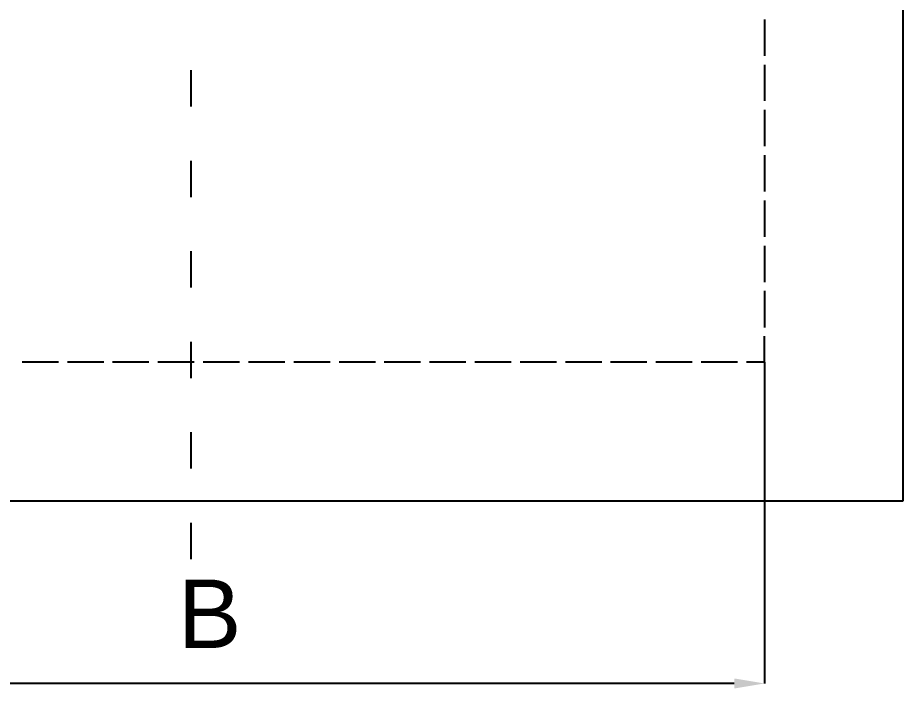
# Model space of a CAD drawing. Header units: inches. Extents: x -2470 to 6710, y 8071 to 14655.
# Drawn here: x 3193 to 4660, y 9357 to 10493 of the extents above; entities that cross this region are included whole.
import ezdxf

# ---------------------------------------------------------------- set-up
doc = ezdxf.new("R2010")
doc.units = ezdxf.units.IN
doc.header["$MEASUREMENT"] = 0
doc.layers.add('PDF_0', color=7, linetype='Continuous')
doc.layers.add('PDF_Text', color=7, linetype='Continuous')
doc.styles.add('PDF TimesNewRomanPSMT', font='arial.ttf')
doc.styles.get("Standard").update_dxf_attribs({"font": 'arial.ttf'})
doc.dimstyles.get("Standard").update_dxf_attribs({"dimtxt": 50, "dimasz": 50, "dimexe": 0.18, "dimexo": 0.0625, "dimgap": 0.09, "dimtad": 0, "dimtih": 1, "dimtoh": 1, "dimdec": 4, "dimzin": 0, "dimdsep": 46, "dimtxsty": 'Standard', "dimcen": 0.09, "dimadec": 0, "dimazin": 0, "dimtfac": 1, "dimtdec": 4, "dimtofl": 0, "dimtmove": 0, "dimatfit": 3, "dimfxl": 1, "dimtolj": 1, "dimtzin": 0, "dimarcsym": 0})

# ---------------------------------------------------------------- blocks, each defined once
blk = doc.blocks.new('*D3')
at = {"color": 0, "lineweight": -2, "transparency": 16777216}
for p, q in [((-1569.2, 9922.3), (-1569.2, 9389.5)), ((4430.5, 9922.3), (4430.5, 9389.5)), ((-1519.2, 9389.7), (1355.9, 9389.7)), ((4380.5, 9389.7), (1505.5, 9389.7))]:
    blk.add_line(p, q, dxfattribs=at)
at = {"color": 0, "transparency": 16777216}
for points in [[(-1519.2, 9398), (-1519.2, 9381.4), (-1569.2, 9389.7)], [(4380.5, 9398), (4380.5, 9381.4), (4430.5, 9389.7)]]:
    blk.add_solid(points, dxfattribs=at)
at = {"layer": 'Defpoints', "color": 0, "transparency": 16777216}
for p in [(-1569.2, 9922.4), (4430.5, 9922.4), (4430.5, 9389.7)]:
    blk.add_point(p, dxfattribs=at)
at = {"color": 0, "transparency": 16777216, "insert": (1430.7, 9389.7), "char_height": 50, "attachment_point": 5}
blk.add_mtext('\\A1;6000', dxfattribs=at)

msp = doc.modelspace()

# ---------------------------------------------------------------- linework, layer by layer
at = {"layer": 'PDF_0', "lineweight": 25}
msp.add_lwpolyline([(4660.48646, 9692.39939), (4660.48646, 14152.14727), (-1799.15605, 14152.14727), (-1799.15605, 9692.39939)], close=True, dxfattribs=at)
for points in [[(4430.50715, 10489.61531), (4430.50715, 10429.63561)], [(3480.77141, 10345.66403), (3480.77141, 10405.64373)], [(4430.50715, 10414.89774), (4430.50715, 10354.91804)], [(4430.50715, 10339.83743), (4430.50715, 10279.85772)], [(4430.50715, 10264.77711), (4430.50715, 10204.79741)], [(3480.77141, 10195.5434), (3480.77141, 10255.5231)], [(4430.50715, 10189.7168), (4430.50715, 10129.7371)], [(4430.50715, 10114.65649), (4430.50715, 10054.67679)], [(3480.77141, 10045.76552), (3480.77141, 10105.74522)], [(4430.50715, 10039.93892), (4430.50715, 9979.61647)], [(4400.68867, 9922.3787), (4430.50715, 9922.3787), (4430.50715, 9964.8786)], [(3480.77141, 9895.64489), (3480.77141, 9955.62459)], [(3200.75189, 9922.3787), (3260.73159, 9922.3787)], [(3275.8122, 9922.3787), (3335.79191, 9922.3787)], [(3350.52978, 9922.3787), (3410.50948, 9922.3787)], [(3425.59009, 9922.3787), (3485.56979, 9922.3787)], [(3500.6504, 9922.3787), (3560.6301, 9922.3787)], [(3575.71071, 9922.3787), (3635.69042, 9922.3787)], [(3650.77103, 9922.3787), (3710.75073, 9922.3787)], [(3725.83134, 9922.3787), (3785.81104, 9922.3787)], [(3800.54891, 9922.3787), (3860.52861, 9922.3787)], [(3875.60922, 9922.3787), (3935.58892, 9922.3787)], [(3950.66954, 9922.3787), (4010.64924, 9922.3787)], [(4025.72985, 9922.3787), (4085.70955, 9922.3787)], [(4100.79016, 9922.3787), (4160.76986, 9922.3787)], [(4175.50773, 9922.3787), (4235.48743, 9922.3787)], [(4250.56804, 9922.3787), (4310.54775, 9922.3787)], [(4325.62836, 9922.3787), (4385.60806, 9922.3787)], [(3480.77141, 9745.86701), (3480.77141, 9805.84671)], [(3480.77141, 9595.74638), (3480.77141, 9655.72608)]]:
    msp.add_lwpolyline(points, dxfattribs=at)

# ---------------------------------------------------------------- texts
at = {"layer": 'PDF_Text', "insert": (3458.29133, 9505.17221), "char_height": 113.4196, "attachment_point": 4, "style": 'PDF TimesNewRomanPSMT'}
msp.add_mtext('B', dxfattribs=at)

# ---------------------------------------------------------------- dimensions: what is measured, and where the dimension line sits
dim = msp.add_linear_dim(base=(4430.50715, 9389.69006), p1=(-1569.17674, 9922.3787), p2=(4430.50715, 9922.3787), text='6000', dimstyle='Standard')
dim.commit()
dim.dimension.update_dxf_attribs({"geometry": '*D3', "text_midpoint": (1430.66521, 9389.69006)})

doc.saveas('drawing.dxf')
